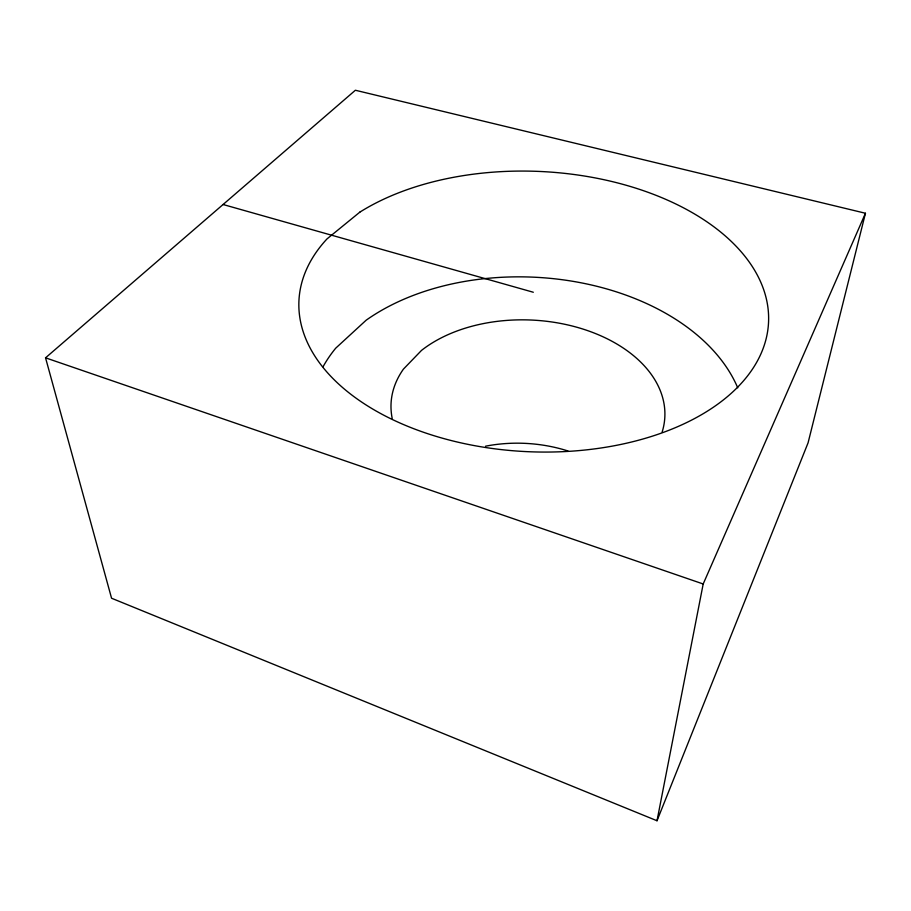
<?xml version="1.0" encoding="UTF-8"?>
<svg xmlns="http://www.w3.org/2000/svg" width="911" height="911" viewBox="0 0 911 911"><rect width="100%" height="100%" fill="white"/><g stroke="black" fill="none" stroke-linecap="round" stroke-linejoin="round"><path stroke-width="1.37" d="M657.013 820.754L703.19 583.985L865.45 213.254L355.381 90.246L45.55 357.829L111.563 598.231L657.013 820.754L808.08 442.826L865.45 213.254M223.081 204.508L533.311 292.249M45.55 357.829L703.19 583.985M485.552 446.196A125.137 91.658 3.2 0 1 567.986 450.979M392.174 418.308A137.049 90.257 2.8 0 1 403.425 369.126L421.52 350.393A137.049 90.257 2.8 0 1 586.32 330.169A137.049 90.257 2.8 0 1 662.172 431.939M323.075 366.712A218.082 144.337 2.9 0 1 335.692 348.207L366.142 320.216A218.082 144.337 2.9 0 1 577.358 282.103A218.082 144.337 2.9 0 1 737.739 387.813M359.811 212.161L326.958 238.955A235.049 140.237 2.6 0 0 521.73 451.366A235.049 140.237 2.6 0 0 750.915 264.452A235.049 140.237 2.6 0 0 359.811 212.161"/></g></svg>
